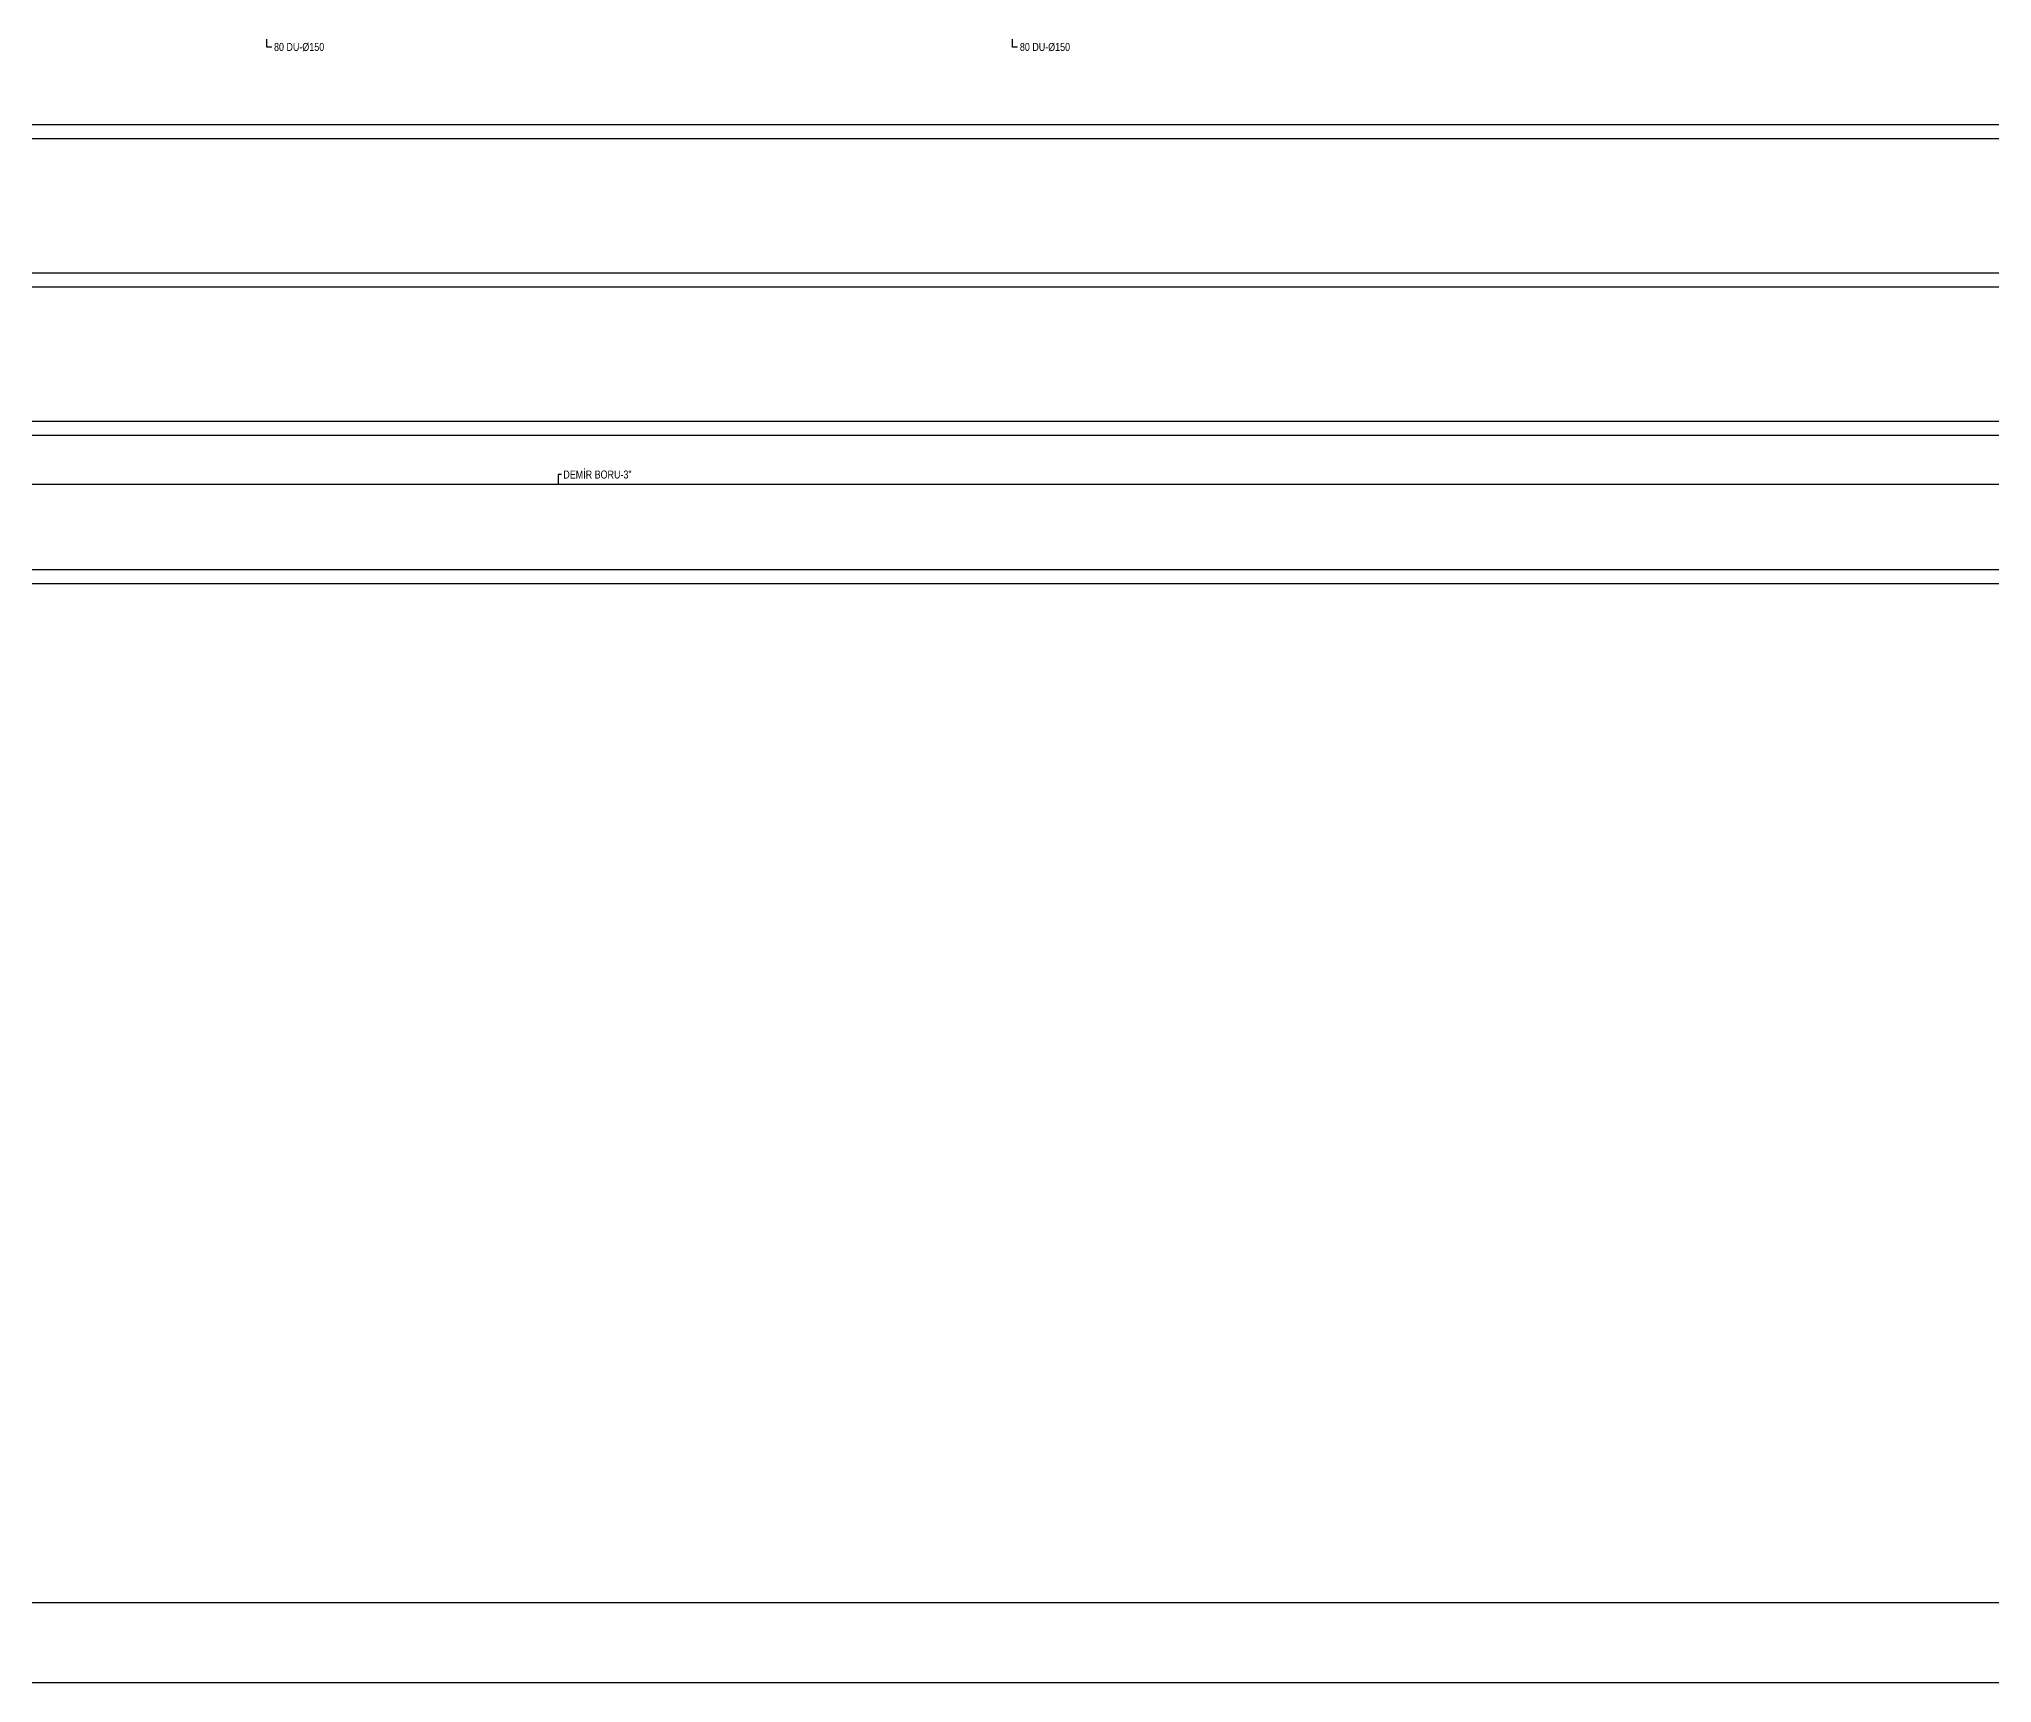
# Model space of a CAD drawing. Header units: centimetres. Extents: x 224692 to 285983, y -88114 to -79914.
# Drawn here: x 271986 to 276868, y -88114 to -84007 of the extents above; entities that cross this region are included whole.
import ezdxf
from ezdxf.enums import TextEntityAlignment as Align

# ---------------------------------------------------------------- set-up
doc = ezdxf.new("R2010")
doc.units = ezdxf.units.CM
doc.header["$LTSCALE"] = 0.2
for name, color, linetype, lineweight in [('1-BASLIK', 53, 'Continuous', 25), ('SP-DEMIR-BORU', 244, 'Continuous', 30), ('SP-DEMIR-BORU-TEXT', 113, 'Continuous', 30), ('SP-PIS-CAP', 241, 'Continuous', 30)]:
    doc.layers.add(name, color=color, linetype=linetype, lineweight=lineweight)
doc.layers.add('SP-PIS-YUKBIRIMI', color=13, linetype='Continuous')
doc.styles.add('ARIAL', font='arial.ttf')
doc.styles.add('Y200-ARIAL', font='arial.ttf', dxfattribs={"width": 0.8})

msp = doc.modelspace()

# ---------------------------------------------------------------- linework, layer by layer
at = {"layer": '1-BASLIK'}
for points in [[(224691.5, -88114.3), (224691.5, -79914.3), (285982.6, -79914.3), (285982.6, -88114.3)], [(283082.6, -87914.3), (224891.5, -87914.3), (224891.5, -80114.3), (283082.6, -80114.3)]]:
    msp.add_lwpolyline(points, close=True, dxfattribs=at)
at = {"layer": 'SP-DEMIR-BORU', "lineweight": -3}
msp.add_line((269641.2, -85118.8, 0), (279719.8, -85118.8, 0), dxfattribs=at)
at = {"layer": 'SP-DEMIR-BORU-TEXT', "lineweight": -3}
for p, q in [((273292.6, -85095, 0), (273283.7, -85095, 0)), ((273283.7, -85095, 0), (273283.7, -85118.8, 0))]:
    msp.add_line(p, q, dxfattribs=at)
at = {"layer": 'SP-PIS-CAP', "color": 7, "lineweight": -3, "ltscale": 100}
for p, q in [((225667.3, -84220, 0), (282297.8, -84220, 0)), ((225667.3, -84255, 0), (282297.8, -84255, 0)), ((225667.3, -84590.8, 0), (282297.8, -84590.8, 0)), ((225667.3, -84625.8, 0), (282079.4, -84625.8, 0)), ((225667.3, -84961.6, 0), (282297.8, -84961.6, 0)), ((225667.3, -84996.6, 0), (282297.8, -84996.6, 0)), ((225667.3, -85332.4, 0), (282297.8, -85332.4, 0)), ((225667.3, -85367.4, 0), (282297.8, -85367.4, 0))]:
    msp.add_line(p, q, dxfattribs=at)
at = {"layer": 'SP-PIS-YUKBIRIMI'}
for p, q in [((272555.5, -84026.9, 0), (272555.5, -84006.8, 0)), ((274420, -84026.9, 0), (274420, -84006.8, 0)), ((272567.8, -84026.9, 0), (272555.5, -84026.9, 0)), ((274432.4, -84026.9, 0), (274420, -84026.9, 0))]:
    msp.add_line(p, q, dxfattribs=at)

# ---------------------------------------------------------------- texts
at = {"layer": 'SP-DEMIR-BORU-TEXT', "lineweight": -3, "style": 'Y200-ARIAL', "width": 0.8}
msp.add_text('DEMİR BORU-3"', height=20, dxfattribs=at).set_placement((273296.9, -85104.8, 0))
at = {"layer": 'SP-PIS-YUKBIRIMI', "style": 'ARIAL', "width": 0.8}
for p in [(272636.4, -84026.4, 0), (274500.9, -84026.4, 0)]:
    msp.add_text('80 DU-%%C150', height=20, dxfattribs=at).set_placement(p, align=Align.MIDDLE_CENTER)

doc.saveas('drawing.dxf')
